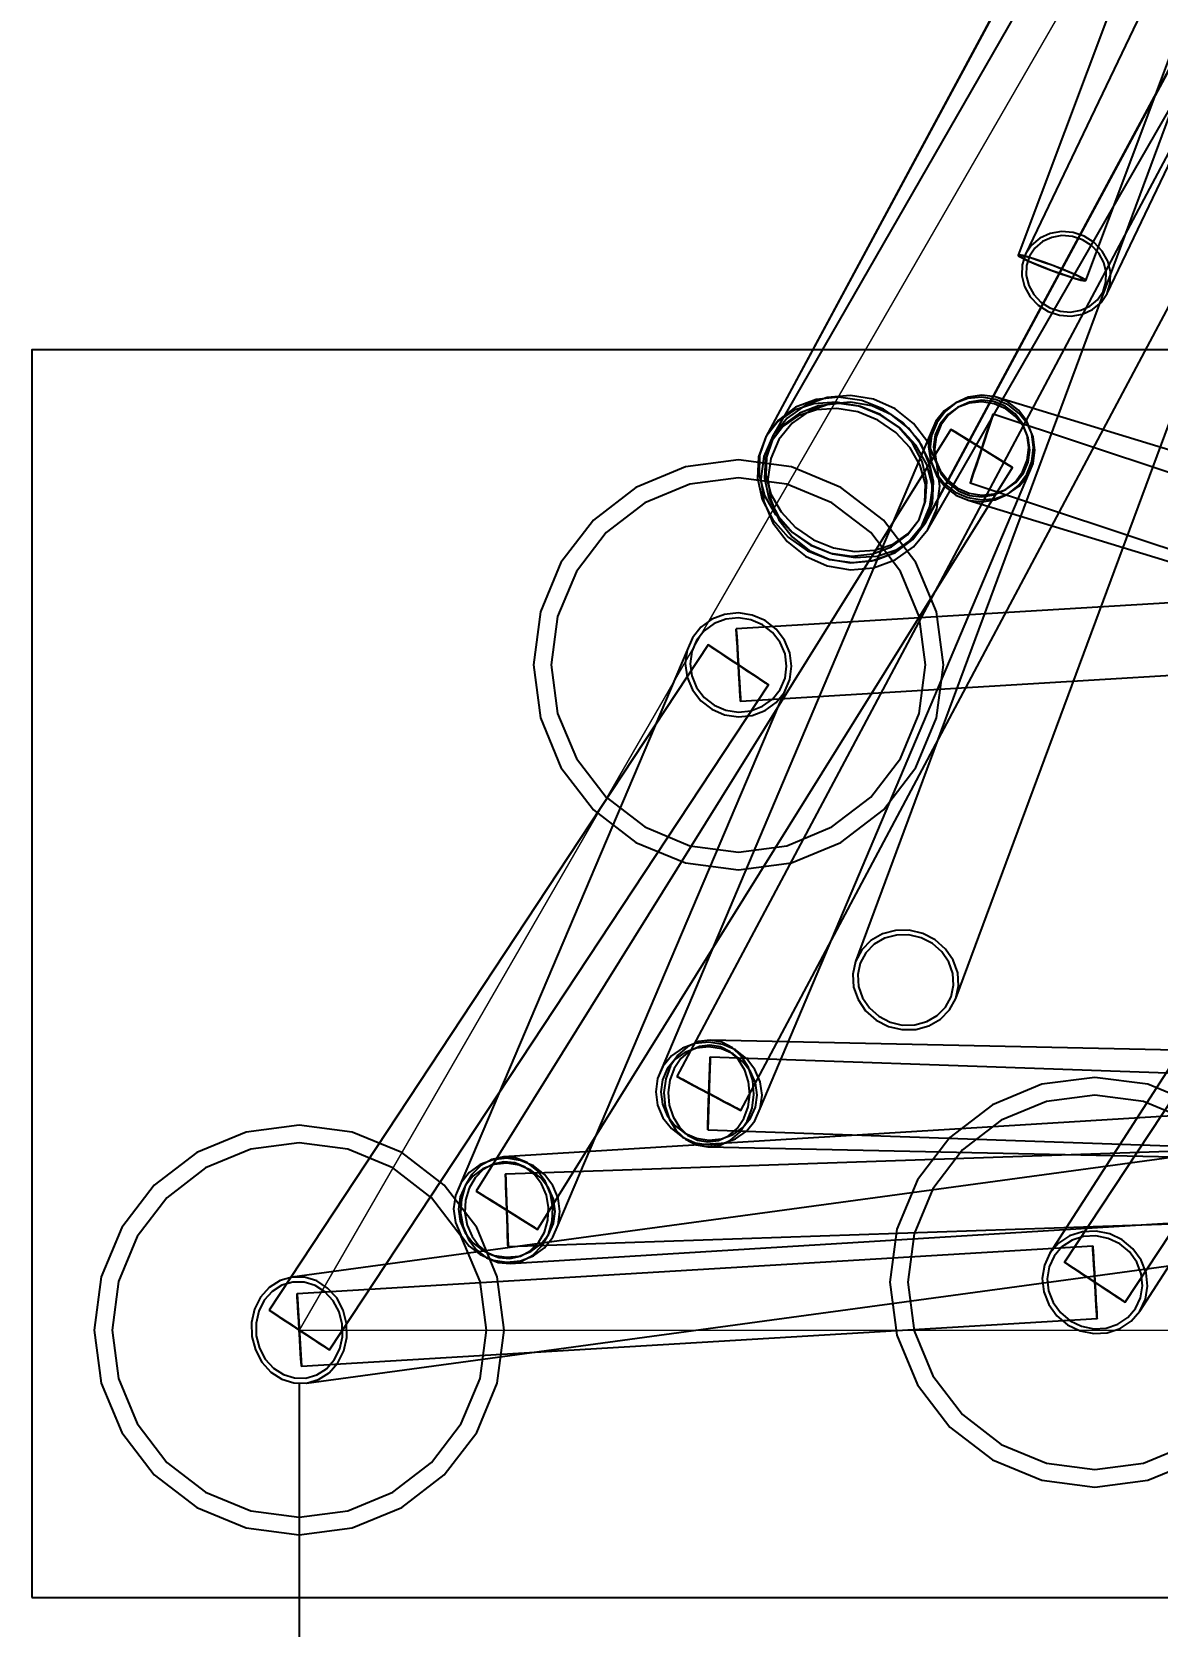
# Model space of a CAD drawing. Header units: millimetres. Extents: x -52000 to 54854, y -52000 to 53750.
# Drawn here: x -35500 to -29187, y -21291 to -12346 of the extents above; entities that cross this region are included whole.
import ezdxf

# ---------------------------------------------------------------- set-up
doc = ezdxf.new("R2010")
doc.units = ezdxf.units.MM
for name, color, linetype, lineweight in [('D-BMK-AXIS', 7, 'Continuous', 13), ('D-STR-BASE', 7, 'Continuous', 25), ('D-STR-DIM', 7, 'Continuous', 13), ('D-STR-STRC', 7, 'Continuous', 25)]:
    doc.layers.add(name, color=color, linetype=linetype, lineweight=lineweight)
doc.styles.add('OpenSansCondensed-Light', font='OpenSansCondensed-Light.ttf')
doc.styles.add('TOWER_UNICODE', font='Arial Unicode.ttf')
doc.dimstyles.new('EZDXF', dxfattribs={"dimtxt": 0.25, "dimasz": 0.175, "dimexe": 0.375, "dimexo": 0.125, "dimgap": 0.1, "dimtad": 1, "dimlfac": 100, "dimzin": 12, "dimdsep": 46, "dimtxsty": 'OpenSansCondensed-Light', "dimblk": 'ARCHTICK', "dimcen": 2.5, "dimazin": 3, "dimtfac": 0.5, "dimtmove": 2, "dimatfit": 3})

# ---------------------------------------------------------------- blocks, each defined once
blk = doc.blocks.new('_ARCHTICK')
at = {"color": 0, "linetype": 'BYBLOCK', "const_width": 0.15}
blk.add_lwpolyline([(-0.5, -0.5), (0.5, 0.5)], dxfattribs=at)

msp = doc.modelspace()

# ---------------------------------------------------------------- linework, layer by layer
at = {"layer": 'D-BMK-AXIS'}
msp.add_lwpolyline([(0, 39259.8), (-34000, -19629.9), (34000, -19629.9)], close=True, dxfattribs=at)
at = {"layer": 'D-STR-BASE'}
msp.add_lwpolyline([(-35500, -21129.9), (-25571.8, -21129.9), (-25571.8, -14129.9), (-35500, -14129.9)], close=True, dxfattribs=at)
at = {"layer": 'D-STR-STRC'}
for points in [[(-27406.2, -7233.4), (-31381.7, -14618.9), (-31417.2, -14721.3), (-31419.8, -14833.2), (-31389.3, -14946.9), (-31327.8, -15054.6), (-31239.5, -15149), (-31130.4, -15223.8), (-31007.9, -15273.7), (-30880.4, -15295.4), (-30756.7, -15287.4), (-30645, -15250.2), (-30553, -15186.5), (-30487.1, -15100.5), (-26511.6, -7715)], [(-27636.2, -8814.3), (-29925.8, -13593.8), (-29944.2, -13652.2), (-29945.7, -13714.1), (-29930.2, -13775.3), (-29898.9, -13831.6), (-29853.7, -13879.1), (-29797.9, -13914.7), (-29735.2, -13935.9), (-29669.8, -13941.3), (-29606.3, -13930.5), (-29548.9, -13904.2), (-29501.6, -13864.2), (-29467.6, -13813.3), (-27178, -9033.8)], [(-28503.4, -9263.2), (-31382.4, -14618.9), (-31422.4, -14729.9), (-31429.2, -14849.8), (-31402.4, -14970.3), (-31343.7, -15083.3), (-31257.1, -15181), (-31148.5, -15256.8), (-31025.5, -15305.5), (-30896.2, -15323.8), (-30769.6, -15310.5), (-30654.2, -15266.4), (-30558, -15194.6), (-30487.5, -15099.9), (-27608.5, -9744.2)], [(-29446.9, -11312.6), (-31342.5, -14611.7), (-31392.7, -14727.5), (-31409.8, -14853.4), (-31392.7, -14980.7), (-31342.5, -15100.7), (-31262.8, -15205.4), (-31158.8, -15287.5), (-31037.7, -15341.4), (-30907.8, -15363.5), (-30777.9, -15352.3), (-30656.8, -15308.6), (-30552.9, -15235.2), (-30473.1, -15137.3), (-28577.4, -11838.1)], [(-29319.1, -11874), (-29967.3, -13598.2), (-29962.2, -13604.1), (-29944.4, -13614.4), (-29915.2, -13628.6), (-29876.6, -13645.5), (-29831.2, -13664.1), (-29782.2, -13683), (-29732.8, -13701.1), (-29686.4, -13717), (-29646.2, -13729.7), (-29614.9, -13738.3), (-29594.7, -13742.2), (-29586.9, -13741.2), (-28938.7, -12017)], [(-29116.6, -12811.1), (-30878.8, -17561.2), (-30894.3, -17632.2), (-30889.5, -17705.5), (-30864.8, -17776.1), (-30822, -17839.1), (-30763.8, -17890.3), (-30694.3, -17926.2), (-30618.2, -17944.3), (-30540.7, -17943.4), (-30467.1, -17923.6), (-30402.3, -17886.2), (-30350.9, -17833.8), (-30316.3, -17769.9), (-28554, -13019.8)], [(-26996.4, -15339.6), (-30095.5, -14393.2), (-30170.8, -14384.4), (-30246.2, -14396), (-30316.4, -14427.2), (-30376.8, -14475.8), (-30423, -14538.6), (-30452.1, -14611.3), (-30462.1, -14688.9), (-30452.1, -14766.2), (-30423, -14837.8), (-30376.8, -14898.9), (-30316.4, -14945.3), (-30246.2, -14973.9), (-27147.2, -15920.3)], [(-27415.2, -15520), (-29788, -19199.4), (-29819.1, -19266.5), (-29831, -19340.1), (-29822.7, -19415.2), (-29794.9, -19486.7), (-29749.4, -19549.7), (-29689.4, -19599.9), (-29618.9, -19633.9), (-29542.7, -19649.3), (-29466.1, -19645.2), (-29394.3, -19621.7), (-29332.1, -19580.6), (-29283.8, -19524.6), (-26910.9, -15845.2)], [(-23676.1, -18175), (-31694.9, -18002.9), (-31760.5, -18011.7), (-31822, -18040.3), (-31875.3, -18086.9), (-31916.8, -18148.1), (-31943.6, -18219.9), (-31953.8, -18297.4), (-31946.9, -18375.2), (-31923.2, -18448.1), (-31884.4, -18511.1), (-31833.2, -18559.8), (-31772.9, -18591.1), (-31707.8, -18602.7), (-23689, -18774.8)], [(-25621.1, -18214.9), (-32853.9, -18658.2), (-32920.3, -18672.5), (-32980.9, -18706.2), (-33031.7, -18757.1), (-33069, -18821.6), (-33090.5, -18895.4), (-33094.6, -18973.5), (-33081, -19050.4), (-33050.7, -19121.1), (-33005.7, -19180.6), (-32949.2, -19224.9), (-32884.8, -19250.9), (-32817.2, -19257), (-25584.4, -18813.8)], [(-27842.1, -18489.7), (-34040.4, -19332.6), (-34107.9, -19352.1), (-34167.9, -19390.5), (-34216.6, -19445.3), (-34250.4, -19512.6), (-34267.2, -19587.9), (-34265.8, -19666.1), (-34246.3, -19741.8), (-34210, -19809.9), (-34159.4, -19865.7), (-34097.9, -19905.4), (-34029.8, -19926.4), (-33959.6, -19927.2), (-27761.3, -19084.2)]]:
    msp.add_lwpolyline(points, dxfattribs=at)
for points in [[(-31880.8, -18207.4), (-31522, -18398.2), (-28655.9, -13010.9), (-29014.7, -12820)], [(-29467.6, -13813.3), (-29449.3, -13754.9), (-29447.8, -13693), (-29463.2, -13631.8), (-29494.6, -13575.5), (-29539.7, -13528), (-29595.6, -13492.4), (-29658.3, -13471.2), (-29723.6, -13465.8), (-29787.2, -13476.6), (-29844.5, -13502.9), (-29891.8, -13542.9), (-29925.8, -13593.8), (-29944.2, -13652.2), (-29945.7, -13714.1), (-29930.2, -13775.3), (-29898.9, -13831.6), (-29853.7, -13879.1), (-29797.9, -13914.7), (-29735.2, -13935.9), (-29669.8, -13941.3), (-29606.3, -13930.5), (-29548.9, -13904.2), (-29501.6, -13864.2)], [(-29490.2, -13802.5), (-29473.6, -13749.8), (-29472.3, -13694), (-29486.2, -13638.9), (-29514.5, -13588.1), (-29555.2, -13545.3), (-29605.5, -13513.2), (-29662.1, -13494), (-29721, -13489.2), (-29778.3, -13499), (-29830, -13522.7), (-29872.6, -13558.7), (-29903.2, -13604.6), (-29919.8, -13657.3), (-29921.2, -13713.1), (-29907.3, -13768.2), (-29879, -13819), (-29838.3, -13861.9), (-29787.9, -13893.9), (-29731.4, -13913.1), (-29672.4, -13917.9), (-29615.2, -13908.1), (-29563.5, -13884.4), (-29520.8, -13848.4)], [(-29586.9, -13741.2), (-29592.1, -13735.3), (-29609.9, -13725), (-29639.1, -13710.8), (-29677.7, -13693.9), (-29723.1, -13675.3), (-29772.1, -13656.3), (-29821.5, -13638.3), (-29867.9, -13622.4), (-29908.1, -13609.7), (-29939.4, -13601.1), (-29959.6, -13597.2), (-29967.3, -13598.2), (-29962.2, -13604.1), (-29944.4, -13614.4), (-29915.2, -13628.6), (-29876.6, -13645.5), (-29831.2, -13664.1), (-29782.2, -13683), (-29732.8, -13701.1), (-29686.4, -13717), (-29646.2, -13729.7), (-29614.9, -13738.3), (-29594.7, -13742.2)], [(-29601.9, -13735.6), (-29606.7, -13730.1), (-29623.1, -13720.6), (-29650, -13707.6), (-29685.5, -13692), (-29727.3, -13674.9), (-29772.5, -13657.4), (-29818, -13640.8), (-29860.8, -13626.1), (-29897.8, -13614.4), (-29926.6, -13606.5), (-29945.2, -13602.9), (-29952.4, -13603.8), (-29947.6, -13609.2), (-29931.2, -13618.8), (-29904.3, -13631.8), (-29868.8, -13647.4), (-29827, -13664.5), (-29781.8, -13682), (-29736.3, -13698.6), (-29693.5, -13713.3), (-29656.5, -13725), (-29627.7, -13732.9), (-29609.1, -13736.5)], [(-31999.3, -18293.1), (-31989.2, -18368), (-31959.4, -18438.4), (-31912.1, -18499.7), (-31850.4, -18547.5), (-31778.5, -18578.6), (-31701.4, -18591), (-31624.3, -18583.7), (-31552.4, -18557.2), (-31490.7, -18513.5), (-31443.4, -18455.3), (-31413.6, -18386.8), (-29883, -14767.5), (-29872.9, -14693.3), (-29883, -14618.3), (-29912.8, -14547.9), (-29960.2, -14486.6), (-30021.9, -14438.8), (-30093.7, -14407.7), (-30170.8, -14395.3), (-30247.9, -14402.6), (-30319.8, -14429.1), (-30381.5, -14472.9), (-30428.9, -14531), (-30458.6, -14599.5), (-31989.2, -18218.8)], [(-30487.5, -15099.9), (-30447.4, -14988.9), (-30440.6, -14869), (-30467.5, -14748.5), (-30526.2, -14635.5), (-30612.8, -14537.8), (-30721.3, -14462), (-30844.4, -14413.3), (-30973.7, -14395), (-31100.3, -14408.3), (-31215.6, -14452.4), (-31311.8, -14524.2), (-31382.4, -14618.9), (-31422.4, -14729.9), (-31429.2, -14849.8), (-31402.4, -14970.3), (-31343.7, -15083.3), (-31257.1, -15181), (-31148.5, -15256.8), (-31025.5, -15305.5), (-30896.2, -15323.8), (-30769.6, -15310.5), (-30654.2, -15266.4), (-30558, -15194.6)], [(-30907.8, -14385.4), (-31037.7, -14396.6), (-31158.8, -14440.4), (-31262.8, -14513.7), (-31342.5, -14611.7), (-31392.7, -14727.5), (-31409.8, -14853.4), (-31392.7, -14980.7), (-31342.5, -15100.7), (-31262.8, -15205.4), (-31158.8, -15287.5), (-31037.7, -15341.4), (-30907.8, -15363.5), (-30777.9, -15352.3), (-30656.8, -15308.6), (-30552.9, -15235.2), (-30473.1, -15137.3), (-30422.9, -15021.4), (-30405.8, -14895.5), (-30422.9, -14768.2), (-30473.1, -14648.2), (-30552.9, -14543.5), (-30656.8, -14461.4), (-30777.9, -14407.5)], [(-30170.8, -14395.3), (-30247.9, -14402.6), (-30319.8, -14429.1), (-30381.5, -14472.9), (-30428.9, -14531), (-30458.6, -14599.5), (-30468.8, -14673.8), (-30458.6, -14748.7), (-30428.9, -14819.2), (-30381.5, -14880.4), (-30319.8, -14928.2), (-30247.9, -14959.3), (-30170.8, -14971.7), (-30093.7, -14964.4), (-30021.9, -14937.9), (-29960.2, -14894.2), (-29912.8, -14836), (-29883, -14767.5), (-29872.9, -14693.3), (-29883, -14618.3), (-29912.8, -14547.9), (-29960.2, -14486.6), (-30021.9, -14438.8), (-30093.7, -14407.7)], [(-30170.8, -14384.4), (-30246.2, -14396), (-30316.4, -14427.2), (-30376.8, -14475.8), (-30423, -14538.6), (-30452.1, -14611.3), (-30462.1, -14688.9), (-30452.1, -14766.2), (-30423, -14837.8), (-30376.8, -14898.9), (-30316.4, -14945.3), (-30246.2, -14973.9), (-30170.8, -14982.7), (-30095.5, -14971.1), (-30025.2, -14939.9), (-29964.9, -14891.2), (-29918.6, -14828.4), (-29889.5, -14755.7), (-29879.6, -14678.1), (-29889.5, -14600.8), (-29918.6, -14529.2), (-29964.9, -14468.1), (-30025.2, -14421.7), (-30095.5, -14393.2)], [(-30487.1, -15100.5), (-30451.6, -14998), (-30449, -14886.2), (-30479.5, -14772.5), (-30541, -14664.8), (-30629.3, -14570.3), (-30738.4, -14495.6), (-30860.9, -14445.7), (-30988.3, -14424), (-31112.1, -14432), (-31223.8, -14469.1), (-31315.7, -14532.9), (-31381.7, -14618.9), (-31417.2, -14721.3), (-31419.8, -14833.2), (-31389.3, -14946.9), (-31327.8, -15054.6), (-31239.5, -15149), (-31130.4, -15223.8), (-31007.9, -15273.7), (-30880.4, -15295.4), (-30756.7, -15287.4), (-30645, -15250.2), (-30553, -15186.5)], [(-30522.7, -15081), (-30485.8, -14978.7), (-30479.5, -14868.2), (-30504.3, -14757.2), (-30558.4, -14653.1), (-30638.1, -14563.1), (-30738.1, -14493.3), (-30851.5, -14448.4), (-30970.6, -14431.5), (-31087.3, -14443.8), (-31193.5, -14484.4), (-31282.2, -14550.6), (-31347.1, -14637.8), (-31384, -14740.1), (-31390.3, -14850.5), (-31365.6, -14961.6), (-31311.5, -15065.6), (-31231.7, -15155.7), (-31131.7, -15225.5), (-31018.3, -15270.4), (-30899.3, -15287.2), (-30782.6, -15274.9), (-30676.3, -15234.3), (-30587.7, -15168.2)], [(-30522.3, -15081.5), (-30489.6, -14987.1), (-30487.2, -14884.1), (-30515.3, -14779.4), (-30572, -14680.1), (-30653.3, -14593.1), (-30753.8, -14524.3), (-30866.6, -14478.3), (-30984.1, -14458.3), (-31098.1, -14465.7), (-31201, -14499.9), (-31285.7, -14558.6), (-31346.5, -14637.9), (-31379.2, -14732.2), (-31381.5, -14835.3), (-31353.4, -14940), (-31296.8, -15039.2), (-31215.4, -15126.2), (-31114.9, -15195.1), (-31002.1, -15241.1), (-30884.7, -15261.1), (-30770.7, -15253.7), (-30667.8, -15219.5), (-30583.1, -15160.8)], [(-30907.8, -14423.9), (-31027.5, -14434.2), (-31139, -14474.5), (-31234.8, -14542.1), (-31308.3, -14632.4), (-31354.5, -14739.1), (-31370.3, -14855), (-31354.5, -14972.3), (-31308.3, -15082.9), (-31234.8, -15179.3), (-31139, -15255), (-31027.5, -15304.7), (-30907.8, -15325), (-30788.1, -15314.7), (-30676.6, -15274.4), (-30580.8, -15206.8), (-30507.3, -15116.6), (-30461.1, -15009.8), (-30445.4, -14893.9), (-30461.1, -14776.6), (-30507.3, -14666), (-30580.8, -14569.6), (-30676.6, -14494), (-30788.1, -14444.3)], [(-30170.8, -14422.2), (-30240.7, -14428.9), (-30305.9, -14452.8), (-30361.8, -14492.5), (-30404.8, -14545.2), (-30431.8, -14607.4), (-30441, -14674.7), (-30431.8, -14742.6), (-30404.8, -14806.5), (-30361.8, -14862), (-30305.9, -14905.4), (-30240.7, -14933.6), (-30170.8, -14944.8), (-30100.9, -14938.2), (-30035.8, -14914.2), (-29979.8, -14874.5), (-29936.9, -14821.8), (-29909.9, -14759.7), (-29900.7, -14692.3), (-29909.9, -14624.4), (-29936.9, -14560.5), (-29979.8, -14505), (-30035.8, -14461.7), (-30100.9, -14433.4)], [(-30170.8, -14412.3), (-30239.2, -14422.8), (-30302.9, -14451.1), (-30357.5, -14495.2), (-30399.5, -14552.2), (-30425.9, -14618.1), (-30434.9, -14688.4), (-30425.9, -14758.5), (-30399.5, -14823.4), (-30357.5, -14878.8), (-30302.9, -14920.9), (-30239.2, -14946.8), (-30170.8, -14954.7), (-30102.5, -14944.2), (-30038.8, -14915.9), (-29984.1, -14871.8), (-29942.2, -14814.9), (-29915.8, -14748.9), (-29906.8, -14678.6), (-29915.8, -14608.6), (-29942.2, -14543.6), (-29984.1, -14488.2), (-30038.8, -14446.2), (-30102.5, -14420.3)], [(-30234.9, -14876.4), (-27227.1, -15875.4), (-27099, -15489.8), (-30106.8, -14490.7)], [(-30106.8, -14490.7), (-30109, -14497.2), (-30115.4, -14516.5), (-30125.5, -14547.2), (-30138.8, -14587.1), (-30154.3, -14633.6), (-30170.8, -14683.5), (-30187.4, -14733.4), (-30202.9, -14779.9), (-30216.1, -14819.9), (-30226.3, -14850.5), (-30232.7, -14869.8), (-30234.9, -14876.4), (-30232.7, -14869.8), (-30226.3, -14850.5), (-30216.1, -14819.9), (-30202.9, -14779.9), (-30187.4, -14733.4), (-30170.8, -14683.5), (-30154.3, -14633.6), (-30138.8, -14587.1), (-30125.5, -14547.2), (-30115.4, -14516.5), (-30109, -14497.2)], [(-33008, -18850.1), (-32663.1, -19065.1), (-29998.4, -14791), (-30343.3, -14576)], [(-30343.3, -14576), (-30337.4, -14579.7), (-30320.2, -14590.4), (-30292.8, -14607.5), (-30257, -14629.8), (-30215.5, -14655.7), (-30170.8, -14683.5), (-30126.2, -14711.3), (-30084.6, -14737.3), (-30048.9, -14759.5), (-30021.5, -14776.6), (-30004.3, -14787.4), (-29998.4, -14791), (-30004.3, -14787.4), (-30021.5, -14776.6), (-30048.9, -14759.5), (-30084.6, -14737.3), (-30126.2, -14711.3), (-30170.8, -14683.5), (-30215.5, -14655.7), (-30257, -14629.8), (-30292.8, -14607.5), (-30320.2, -14590.4), (-30337.4, -14579.7)], [(-30111.8, -14505.9), (-30113.8, -14511.9), (-30119.7, -14529.7), (-30129.1, -14557.9), (-30141.3, -14594.7), (-30155.6, -14637.5), (-30170.8, -14683.5), (-30186.1, -14729.5), (-30200.3, -14772.3), (-30212.6, -14809.1), (-30221.9, -14837.4), (-30227.8, -14855.1), (-30229.8, -14861.2), (-30227.8, -14855.1), (-30221.9, -14837.4), (-30212.6, -14809.1), (-30200.3, -14772.3), (-30186.1, -14729.5), (-30170.8, -14683.5), (-30155.6, -14637.5), (-30141.3, -14594.7), (-30129.1, -14557.9), (-30119.7, -14529.7), (-30113.8, -14511.9)], [(-30329.7, -14584.5), (-30324.3, -14587.8), (-30308.4, -14597.7), (-30283.2, -14613.5), (-30250.3, -14634), (-30211.9, -14657.9), (-30170.8, -14683.5), (-30129.7, -14709.1), (-30091.4, -14733), (-30058.5, -14753.5), (-30033.3, -14769.3), (-30017.4, -14779.2), (-30012, -14782.6), (-30017.4, -14779.2), (-30033.3, -14769.3), (-30058.5, -14753.5), (-30091.4, -14733), (-30129.7, -14709.1), (-30170.8, -14683.5), (-30211.9, -14657.9), (-30250.3, -14634), (-30283.2, -14613.5), (-30308.4, -14597.7), (-30324.3, -14587.8)], [(-30385.9, -15897.9), (-30425.1, -15600.2), (-30540, -15322.9), (-30722.7, -15084.7), (-30960.9, -14901.9), (-31238.3, -14787), (-31535.9, -14747.9), (-31833.5, -14787), (-32110.9, -14901.9), (-32349.1, -15084.7), (-32531.8, -15322.9), (-32646.7, -15600.2), (-32685.9, -15897.9), (-32646.7, -16195.5), (-32531.8, -16472.9), (-32349.1, -16711), (-32110.9, -16893.8), (-31833.5, -17008.7), (-31535.9, -17047.9), (-31238.3, -17008.7), (-30960.9, -16893.8), (-30722.7, -16711), (-30540, -16472.9), (-30425.1, -16195.5)], [(-30485.9, -15897.9), (-30521.7, -15626.1), (-30626.6, -15372.9), (-30793.4, -15155.4), (-31010.9, -14988.5), (-31264.1, -14883.6), (-31535.9, -14847.9), (-31807.7, -14883.6), (-32060.9, -14988.5), (-32278.4, -15155.4), (-32445.2, -15372.9), (-32550.1, -15626.1), (-32585.9, -15897.9), (-32550.1, -16169.6), (-32445.2, -16422.9), (-32278.4, -16640.3), (-32060.9, -16807.2), (-31807.7, -16912.1), (-31535.9, -16947.9), (-31264.1, -16912.1), (-31010.9, -16807.2), (-30793.4, -16640.3), (-30626.6, -16422.9), (-30521.7, -16169.6)], [(-31548.1, -15695), (-31523.7, -16100.7), (-27059.6, -15832.7), (-27084, -15427.1)], [(-29705.5, -19250), (-29366.3, -19473.9), (-26902.2, -15741.9), (-27241.4, -15517.9)], [(-33134, -18950.4), (-33123.8, -19026.1), (-33094, -19097.1), (-33046.6, -19158.6), (-32984.8, -19206.4), (-32912.8, -19237.2), (-32835.5, -19249), (-32758.3, -19240.9), (-32686.3, -19213.5), (-32624.5, -19168.7), (-32577, -19109.5), (-32547.2, -19039.9), (-31247.6, -15980.2), (-31237.4, -15905), (-31247.6, -15829.4), (-31277.4, -15758.4), (-31324.8, -15696.9), (-31386.7, -15649.1), (-31458.6, -15618.2), (-31535.9, -15606.5), (-31613.2, -15614.5), (-31685.1, -15641.9), (-31747, -15686.7), (-31794.4, -15746), (-31824.2, -15815.5), (-33123.8, -18875.3)], [(-31535.9, -15606.5), (-31613.2, -15614.5), (-31685.1, -15641.9), (-31747, -15686.7), (-31794.4, -15746), (-31824.2, -15815.5), (-31834.4, -15890.7), (-31824.2, -15966.4), (-31794.4, -16037.4), (-31747, -16098.8), (-31685.1, -16146.6), (-31613.2, -16177.5), (-31535.9, -16189.3), (-31458.6, -16181.2), (-31386.7, -16153.8), (-31324.8, -16109), (-31277.4, -16049.8), (-31247.6, -15980.2), (-31237.4, -15905), (-31247.6, -15829.4), (-31277.4, -15758.4), (-31324.8, -15696.9), (-31386.7, -15649.1), (-31458.6, -15618.2)], [(-31535.9, -15633.7), (-31605.9, -15641), (-31671.2, -15665.8), (-31727.3, -15706.4), (-31770.3, -15760.1), (-31797.3, -15823.2), (-31806.5, -15891.4), (-31797.3, -15960), (-31770.3, -16024.3), (-31727.3, -16080.1), (-31671.2, -16123.4), (-31605.9, -16151.4), (-31535.9, -16162.1), (-31465.9, -16154.7), (-31400.6, -16129.9), (-31344.5, -16089.3), (-31301.5, -16035.6), (-31274.5, -15972.5), (-31265.3, -15904.4), (-31274.5, -15835.8), (-31301.5, -15771.4), (-31344.5, -15715.6), (-31400.6, -15672.3), (-31465.9, -15644.3)], [(-31548.1, -15695), (-31547.7, -15701.9), (-31546.4, -15722.2), (-31544.5, -15754.4), (-31542, -15796.4), (-31539, -15845.4), (-31535.9, -15897.9), (-31532.7, -15950.4), (-31529.8, -15999.3), (-31527.3, -16041.3), (-31525.4, -16073.5), (-31524.1, -16093.8), (-31523.7, -16100.7), (-31524.1, -16093.8), (-31525.4, -16073.5), (-31527.3, -16041.3), (-31529.8, -15999.3), (-31532.7, -15950.4), (-31535.9, -15897.9), (-31539, -15845.4), (-31542, -15796.4), (-31544.5, -15754.4), (-31546.4, -15722.2), (-31547.7, -15701.9)], [(-31547.1, -15711), (-31546.7, -15717.4), (-31545.6, -15736), (-31543.8, -15765.7), (-31541.5, -15804.4), (-31538.8, -15849.5), (-31535.9, -15897.9), (-31533, -15946.2), (-31530.3, -15991.3), (-31528, -16030), (-31526.2, -16059.7), (-31525.1, -16078.4), (-31524.7, -16084.7), (-31525.1, -16078.4), (-31526.2, -16059.7), (-31528, -16030), (-31530.3, -15991.3), (-31533, -15946.2), (-31535.9, -15897.9), (-31538.8, -15849.5), (-31541.5, -15804.4), (-31543.8, -15765.7), (-31545.6, -15736), (-31546.7, -15717.4)], [(-34169.6, -19517.9), (-33830.4, -19741.9), (-31366.3, -16009.8), (-31705.5, -15785.9)], [(-31705.5, -15785.9), (-31699.7, -15789.7), (-31682.8, -15800.9), (-31655.8, -15818.7), (-31620.7, -15841.9), (-31579.8, -15868.9), (-31535.9, -15897.9), (-31492, -15926.8), (-31451.1, -15953.8), (-31416, -15977), (-31389, -15994.8), (-31372.1, -16006), (-31366.3, -16009.8), (-31372.1, -16006), (-31389, -15994.8), (-31416, -15977), (-31451.1, -15953.8), (-31492, -15926.8), (-31535.9, -15897.9), (-31579.8, -15868.9), (-31620.7, -15841.9), (-31655.8, -15818.7), (-31682.8, -15800.9), (-31699.7, -15789.7)], [(-31692.1, -15794.7), (-31686.8, -15798.2), (-31671.2, -15808.5), (-31646.4, -15824.9), (-31614, -15846.3), (-31576.3, -15871.2), (-31535.9, -15897.9), (-31495.5, -15924.6), (-31457.8, -15949.4), (-31425.4, -15970.8), (-31400.6, -15987.2), (-31385, -15997.5), (-31379.7, -16001), (-31385, -15997.5), (-31400.6, -15987.2), (-31425.4, -15970.8), (-31457.8, -15949.4), (-31495.5, -15924.6), (-31535.9, -15897.9), (-31576.3, -15871.2), (-31614, -15846.3), (-31646.4, -15824.9), (-31671.2, -15808.5), (-31686.8, -15798.2)], [(-30878.8, -17561.2), (-30894.3, -17632.2), (-30889.5, -17705.5), (-30864.8, -17776.1), (-30822, -17839.1), (-30763.8, -17890.3), (-30694.3, -17926.2), (-30618.2, -17944.3), (-30540.7, -17943.4), (-30467.1, -17923.6), (-30402.3, -17886.2), (-30350.9, -17833.8), (-30316.3, -17769.9), (-30300.9, -17698.8), (-30305.6, -17625.6), (-30330.3, -17555), (-30373.2, -17491.9), (-30431.4, -17440.7), (-30500.9, -17404.8), (-30577, -17386.7), (-30654.5, -17387.6), (-30728.1, -17407.4), (-30792.8, -17444.8), (-30844.2, -17497.3)], [(-30852.6, -17570.9), (-30866.6, -17635.3), (-30862.3, -17701.8), (-30839.9, -17765.7), (-30801, -17822.9), (-30748.3, -17869.3), (-30685.3, -17901.9), (-30616.3, -17918.3), (-30546, -17917.5), (-30479.3, -17899.5), (-30420.6, -17865.6), (-30373.9, -17818.1), (-30342.6, -17760.1), (-30328.6, -17695.7), (-30332.9, -17629.3), (-30355.3, -17565.3), (-30394.1, -17508.1), (-30446.9, -17461.7), (-30509.9, -17429.2), (-30578.9, -17412.7), (-30649.1, -17413.5), (-30715.9, -17431.5), (-30774.6, -17465.4), (-30821.2, -17513)], [(-31701.4, -18014.6), (-31778.5, -18021.9), (-31850.4, -18048.4), (-31912.1, -18092.1), (-31959.4, -18150.3), (-31989.2, -18218.8), (-31999.3, -18293.1), (-31989.2, -18368), (-31959.4, -18438.4), (-31912.1, -18499.7), (-31850.4, -18547.5), (-31778.5, -18578.6), (-31701.4, -18591), (-31624.3, -18583.7), (-31552.4, -18557.2), (-31490.7, -18513.5), (-31443.4, -18455.3), (-31413.6, -18386.8), (-31403.4, -18312.5), (-31413.6, -18237.6), (-31443.4, -18167.2), (-31490.7, -18105.9), (-31552.4, -18058.1), (-31624.3, -18027)], [(-31701.4, -18041.5), (-31771.3, -18048.2), (-31836.5, -18072.1), (-31892.4, -18111.8), (-31935.3, -18164.5), (-31962.3, -18226.6), (-31971.5, -18294), (-31962.3, -18361.9), (-31935.3, -18425.8), (-31892.4, -18481.3), (-31836.5, -18524.7), (-31771.3, -18552.9), (-31701.4, -18564.1), (-31631.5, -18557.5), (-31566.3, -18533.5), (-31510.4, -18493.8), (-31467.4, -18441.1), (-31440.5, -18379), (-31431.2, -18311.6), (-31440.5, -18243.7), (-31467.4, -18179.8), (-31510.4, -18124.3), (-31566.3, -18081), (-31631.5, -18052.7)], [(-31707.8, -18602.7), (-31642.3, -18593.9), (-31580.7, -18565.3), (-31527.4, -18518.7), (-31486, -18457.5), (-31459.2, -18385.7), (-31449, -18308.2), (-31455.9, -18230.4), (-31479.6, -18157.5), (-31518.3, -18094.6), (-31569.6, -18045.8), (-31629.8, -18014.5), (-31694.9, -18002.9), (-31760.5, -18011.7), (-31822, -18040.3), (-31875.3, -18086.9), (-31916.8, -18148.1), (-31943.6, -18219.9), (-31953.8, -18297.4), (-31946.9, -18375.2), (-31923.2, -18448.1), (-31884.4, -18511.1), (-31833.2, -18559.8), (-31772.9, -18591.1)], [(-31707.2, -18574.7), (-31647.8, -18566.7), (-31592, -18540.8), (-31543.7, -18498.6), (-31506.1, -18443), (-31481.8, -18377.9), (-31472.5, -18307.7), (-31478.8, -18237.2), (-31500.3, -18171.1), (-31535.4, -18114), (-31581.9, -18069.8), (-31636.5, -18041.4), (-31695.5, -18030.9), (-31755, -18038.9), (-31810.8, -18064.8), (-31859.1, -18107), (-31896.7, -18162.6), (-31920.9, -18227.7), (-31930.3, -18297.9), (-31924, -18368.4), (-31902.5, -18434.5), (-31867.4, -18491.6), (-31820.9, -18535.9), (-31766.3, -18564.2)], [(-31708.4, -18505.9), (-25609.8, -18717.5), (-25595.7, -18311.3), (-31694.3, -18099.7)], [(-31708.4, -18505.9), (-31708.2, -18499), (-31707.5, -18478.7), (-31706.4, -18446.4), (-31704.9, -18404.3), (-31703.2, -18355.4), (-31701.4, -18302.8), (-31699.6, -18250.2), (-31697.9, -18201.3), (-31696.4, -18159.2), (-31695.3, -18126.9), (-31694.6, -18106.6), (-31694.3, -18099.7), (-31694.6, -18106.6), (-31695.3, -18126.9), (-31696.4, -18159.2), (-31697.9, -18201.3), (-31699.6, -18250.2), (-31701.4, -18302.8), (-31703.2, -18355.4), (-31704.9, -18404.3), (-31706.4, -18446.4), (-31707.5, -18478.7), (-31708.2, -18499)], [(-31707.9, -18489.9), (-31707.7, -18483.5), (-31707, -18464.8), (-31706, -18435.1), (-31704.6, -18396.3), (-31703.1, -18351.2), (-31701.4, -18302.8), (-31699.7, -18254.4), (-31698.1, -18209.3), (-31696.8, -18170.5), (-31695.8, -18140.8), (-31695.1, -18122.1), (-31694.9, -18115.7), (-31695.1, -18122.1), (-31695.8, -18140.8), (-31696.8, -18170.5), (-31698.1, -18209.3), (-31699.7, -18254.4), (-31701.4, -18302.8), (-31703.1, -18351.2), (-31704.6, -18396.3), (-31706, -18435.1), (-31707, -18464.8), (-31707.7, -18483.5)], [(-31880.8, -18207.4), (-31874.7, -18210.6), (-31856.7, -18220.2), (-31828.2, -18235.3), (-31791.1, -18255.1), (-31747.8, -18278.1), (-31701.4, -18302.8), (-31655, -18327.5), (-31611.7, -18350.5), (-31574.5, -18370.3), (-31546, -18385.5), (-31528.1, -18395), (-31522, -18398.2), (-31528.1, -18395), (-31546, -18385.5), (-31574.5, -18370.3), (-31611.7, -18350.5), (-31655, -18327.5), (-31701.4, -18302.8), (-31747.8, -18278.1), (-31791.1, -18255.1), (-31828.2, -18235.3), (-31856.7, -18220.2), (-31874.7, -18210.6)], [(-31866.7, -18214.9), (-31861, -18217.9), (-31844.5, -18226.7), (-31818.2, -18240.6), (-31784, -18258.8), (-31744.2, -18280), (-31701.4, -18302.8), (-31658.6, -18325.6), (-31618.8, -18346.8), (-31584.5, -18365), (-31558.3, -18378.9), (-31541.7, -18387.7), (-31536.1, -18390.7), (-31541.7, -18387.7), (-31558.3, -18378.9), (-31584.5, -18365), (-31618.8, -18346.8), (-31658.6, -18325.6), (-31701.4, -18302.8), (-31744.2, -18280), (-31784, -18258.8), (-31818.2, -18240.6), (-31844.5, -18226.7), (-31861, -18217.9)], [(-28385.9, -19362), (-28425.1, -19064.3), (-28540, -18787), (-28722.7, -18548.8), (-28960.9, -18366), (-29238.3, -18251.1), (-29535.9, -18212), (-29833.5, -18251.1), (-30110.9, -18366), (-30349.1, -18548.8), (-30531.8, -18787), (-30646.7, -19064.3), (-30685.9, -19362), (-30646.7, -19659.6), (-30531.8, -19937), (-30349.1, -20175.1), (-30110.9, -20357.9), (-29833.5, -20472.8), (-29535.9, -20512), (-29238.3, -20472.8), (-28960.9, -20357.9), (-28722.7, -20175.1), (-28540, -19937), (-28425.1, -19659.6)], [(-28485.9, -19362), (-28521.7, -19090.2), (-28626.6, -18837), (-28793.4, -18619.5), (-29010.9, -18452.6), (-29264.1, -18347.7), (-29535.9, -18312), (-29807.7, -18347.7), (-30060.9, -18452.6), (-30278.4, -18619.5), (-30445.2, -18837), (-30550.1, -19090.2), (-30585.9, -19362), (-30550.1, -19633.7), (-30445.2, -19887), (-30278.4, -20104.4), (-30060.9, -20271.3), (-29807.7, -20376.2), (-29535.9, -20412), (-29264.1, -20376.2), (-29010.9, -20271.3), (-28793.4, -20104.4), (-28626.6, -19887), (-28521.7, -19633.7)], [(-32850, -19629.9), (-32889.2, -19332.3), (-33004.1, -19054.9), (-33186.8, -18816.7), (-33425, -18634), (-33702.4, -18519.1), (-34000, -18479.9), (-34297.6, -18519.1), (-34575, -18634), (-34813.2, -18816.7), (-34995.9, -19054.9), (-35110.8, -19332.3), (-35150, -19629.9), (-35110.8, -19927.6), (-34995.9, -20204.9), (-34813.2, -20443.1), (-34575, -20625.8), (-34297.6, -20740.7), (-34000, -20779.9), (-33702.4, -20740.7), (-33425, -20625.8), (-33186.8, -20443.1), (-33004.1, -20204.9), (-32889.2, -19927.6)], [(-32950, -19629.9), (-32985.8, -19358.1), (-33090.7, -19104.9), (-33257.5, -18887.4), (-33475, -18720.6), (-33728.2, -18615.7), (-34000, -18579.9), (-34271.8, -18615.7), (-34525, -18720.6), (-34742.5, -18887.4), (-34909.3, -19104.9), (-35014.2, -19358.1), (-35050, -19629.9), (-35014.2, -19901.7), (-34909.3, -20154.9), (-34742.5, -20372.4), (-34525, -20539.2), (-34271.8, -20644.1), (-34000, -20679.9), (-33728.2, -20644.1), (-33475, -20539.2), (-33257.5, -20372.4), (-33090.7, -20154.9), (-32985.8, -19901.7)], [(-32842.4, -18754.5), (-32828.6, -19160.7), (-27794.8, -18990), (-27808.6, -18583.9)], [(-32835.5, -18666.2), (-32912.8, -18674.3), (-32984.8, -18701.7), (-33046.6, -18746.5), (-33094, -18805.7), (-33123.8, -18875.3), (-33134, -18950.4), (-33123.8, -19026.1), (-33094, -19097.1), (-33046.6, -19158.6), (-32984.8, -19206.4), (-32912.8, -19237.2), (-32835.5, -19249), (-32758.3, -19240.9), (-32686.3, -19213.5), (-32624.5, -19168.7), (-32577, -19109.5), (-32547.2, -19039.9), (-32537, -18964.8), (-32547.2, -18889.1), (-32577, -18818.1), (-32624.5, -18756.6), (-32686.3, -18708.8), (-32758.3, -18678)], [(-32835.5, -18693.4), (-32905.6, -18700.7), (-32970.8, -18725.5), (-33026.9, -18766.2), (-33069.9, -18819.9), (-33096.9, -18882.9), (-33106.1, -18951.1), (-33096.9, -19019.7), (-33069.9, -19084.1), (-33026.9, -19139.8), (-32970.8, -19183.2), (-32905.6, -19211.1), (-32835.5, -19221.8), (-32765.5, -19214.5), (-32700.2, -19189.6), (-32644.2, -19149), (-32601.2, -19095.3), (-32574.1, -19032.3), (-32564.9, -18964.1), (-32574.1, -18895.5), (-32601.2, -18831.1), (-32644.2, -18775.4), (-32700.2, -18732), (-32765.5, -18704.1)], [(-32817.2, -19257), (-32750.7, -19242.7), (-32690.1, -19209), (-32639.4, -19158.1), (-32602, -19093.6), (-32580.5, -19019.8), (-32576.5, -18941.7), (-32590, -18864.8), (-32620.3, -18794.1), (-32665.3, -18734.6), (-32721.9, -18690.3), (-32786.2, -18664.3), (-32853.9, -18658.2), (-32920.3, -18672.5), (-32980.9, -18706.2), (-33031.7, -18757.1), (-33069, -18821.6), (-33090.5, -18895.4), (-33094.6, -18973.5), (-33081, -19050.4), (-33050.7, -19121.1), (-33005.7, -19180.6), (-32949.2, -19224.9), (-32884.8, -19250.9)], [(-32818.9, -19229.1), (-32758.7, -19216.1), (-32703.7, -19185.5), (-32657.7, -19139.4), (-32623.8, -19080.9), (-32604.3, -19014), (-32600.6, -18943.2), (-32612.9, -18873.4), (-32640.4, -18809.4), (-32681.2, -18755.4), (-32732.5, -18715.3), (-32790.8, -18691.6), (-32852.2, -18686.1), (-32912.4, -18699.1), (-32967.4, -18729.7), (-33013.4, -18775.8), (-33047.2, -18834.3), (-33066.7, -18901.2), (-33070.4, -18972), (-33058.1, -19041.8), (-33030.6, -19105.8), (-32989.8, -19159.7), (-32938.5, -19199.9), (-32880.2, -19223.6)], [(-32828.6, -19160.7), (-32828.9, -19153.8), (-32829.6, -19133.5), (-32830.6, -19101.2), (-32832.1, -19059.1), (-32833.7, -19010.2), (-32835.5, -18957.6), (-32837.3, -18905), (-32839, -18856.1), (-32840.4, -18814), (-32841.5, -18781.7), (-32842.2, -18761.4), (-32842.4, -18754.5), (-32842.2, -18761.4), (-32841.5, -18781.7), (-32840.4, -18814), (-32839, -18856.1), (-32837.3, -18905), (-32835.5, -18957.6), (-32833.7, -19010.2), (-32832.1, -19059.1), (-32830.6, -19101.2), (-32829.6, -19133.5), (-32828.9, -19153.8)], [(-32829.2, -19144.7), (-32829.4, -19138.3), (-32830, -19119.6), (-32831, -19089.9), (-32832.3, -19051.1), (-32833.9, -19006), (-32835.5, -18957.6), (-32837.2, -18909.2), (-32838.7, -18864), (-32840, -18825.3), (-32841, -18795.6), (-32841.6, -18776.9), (-32841.9, -18770.5), (-32841.6, -18776.9), (-32841, -18795.6), (-32840, -18825.3), (-32838.7, -18864), (-32837.2, -18909.2), (-32835.5, -18957.6), (-32833.9, -19006), (-32832.3, -19051.1), (-32831, -19089.9), (-32830, -19119.6), (-32829.4, -19138.3)], [(-33008, -18850.1), (-33002.1, -18853.8), (-32984.8, -18864.5), (-32957.4, -18881.6), (-32921.7, -18903.8), (-32880.1, -18929.8), (-32835.5, -18957.6), (-32790.9, -18985.4), (-32749.3, -19011.3), (-32713.6, -19033.6), (-32686.2, -19050.7), (-32669, -19061.4), (-32663.1, -19065.1), (-32669, -19061.4), (-32686.2, -19050.7), (-32713.6, -19033.6), (-32749.3, -19011.3), (-32790.9, -18985.4), (-32835.5, -18957.6), (-32880.1, -18929.8), (-32921.7, -18903.8), (-32957.4, -18881.6), (-32984.8, -18864.5), (-33002.1, -18853.8)], [(-32994.4, -18858.6), (-32989, -18861.9), (-32973.1, -18871.8), (-32947.8, -18887.6), (-32914.9, -18908.1), (-32876.6, -18932), (-32835.5, -18957.6), (-32794.4, -18983.2), (-32756.1, -19007.1), (-32723.2, -19027.6), (-32697.9, -19043.4), (-32682.1, -19053.3), (-32676.7, -19056.6), (-32682.1, -19053.3), (-32697.9, -19043.4), (-32723.2, -19027.6), (-32756.1, -19007.1), (-32794.4, -18983.2), (-32835.5, -18957.6), (-32876.6, -18932), (-32914.9, -18908.1), (-32947.8, -18887.6), (-32973.1, -18871.8), (-32989, -18861.9)], [(-29283.8, -19524.6), (-29252.7, -19457.4), (-29240.8, -19383.8), (-29249.1, -19308.7), (-29276.9, -19237.2), (-29322.4, -19174.2), (-29382.4, -19124), (-29452.9, -19090), (-29529.1, -19074.6), (-29605.7, -19078.7), (-29677.5, -19102.2), (-29739.7, -19143.3), (-29788, -19199.4), (-29819.1, -19266.5), (-29831, -19340.1), (-29822.7, -19415.2), (-29794.9, -19486.7), (-29749.4, -19549.7), (-29689.4, -19599.9), (-29618.9, -19633.9), (-29542.7, -19649.3), (-29466.1, -19645.2), (-29394.3, -19621.7), (-29332.1, -19580.6)], [(-29307.3, -19509.4), (-29279.1, -19448.5), (-29268.4, -19381.8), (-29275.9, -19313.7), (-29301.1, -19248.8), (-29342.3, -19191.7), (-29396.8, -19146.2), (-29460.7, -19115.4), (-29529.7, -19101.4), (-29599.2, -19105.2), (-29664.3, -19126.4), (-29720.7, -19163.7), (-29764.5, -19214.5), (-29792.7, -19275.4), (-29803.4, -19342.2), (-29795.9, -19410.3), (-29770.7, -19475.1), (-29729.5, -19532.2), (-29675, -19577.7), (-29611.1, -19608.5), (-29542.1, -19622.5), (-29472.6, -19618.7), (-29407.5, -19597.5), (-29351.1, -19560.2)], [(-34012.2, -19427.1), (-33987.8, -19832.7), (-29523.7, -19564.8), (-29548.1, -19159.1)], [(-29523.7, -19564.8), (-29524.1, -19557.9), (-29525.4, -19537.6), (-29527.3, -19505.4), (-29529.8, -19463.4), (-29532.7, -19414.5), (-29535.9, -19362), (-29539, -19309.5), (-29542, -19260.5), (-29544.5, -19218.5), (-29546.4, -19186.3), (-29547.7, -19166), (-29548.1, -19159.1), (-29547.7, -19166), (-29546.4, -19186.3), (-29544.5, -19218.5), (-29542, -19260.5), (-29539, -19309.5), (-29535.9, -19362), (-29532.7, -19414.5), (-29529.8, -19463.4), (-29527.3, -19505.4), (-29525.4, -19537.6), (-29524.1, -19557.9)], [(-29524.7, -19548.8), (-29525.1, -19542.5), (-29526.2, -19523.8), (-29528, -19494.1), (-29530.3, -19455.4), (-29533, -19410.3), (-29535.9, -19362), (-29538.8, -19313.6), (-29541.5, -19268.5), (-29543.8, -19229.8), (-29545.6, -19200.1), (-29546.7, -19181.5), (-29547.1, -19175.1), (-29546.7, -19181.5), (-29545.6, -19200.1), (-29543.8, -19229.8), (-29541.5, -19268.5), (-29538.8, -19313.6), (-29535.9, -19362), (-29533, -19410.3), (-29530.3, -19455.4), (-29528, -19494.1), (-29526.2, -19523.8), (-29525.1, -19542.5)], [(-29366.3, -19473.9), (-29372.1, -19470.1), (-29389, -19458.9), (-29416, -19441.1), (-29451.1, -19417.9), (-29492, -19390.9), (-29535.9, -19362), (-29579.8, -19333), (-29620.7, -19306), (-29655.8, -19282.8), (-29682.8, -19265), (-29699.7, -19253.8), (-29705.5, -19250), (-29699.7, -19253.8), (-29682.8, -19265), (-29655.8, -19282.8), (-29620.7, -19306), (-29579.8, -19333), (-29535.9, -19362), (-29492, -19390.9), (-29451.1, -19417.9), (-29416, -19441.1), (-29389, -19458.9), (-29372.1, -19470.1)], [(-29379.7, -19465.1), (-29385, -19461.6), (-29400.6, -19451.3), (-29425.4, -19434.9), (-29457.8, -19413.5), (-29495.5, -19388.7), (-29535.9, -19362), (-29576.3, -19335.3), (-29614, -19310.4), (-29646.4, -19289), (-29671.2, -19272.6), (-29686.8, -19262.3), (-29692.1, -19258.8), (-29686.8, -19262.3), (-29671.2, -19272.6), (-29646.4, -19289), (-29614, -19310.4), (-29576.3, -19335.3), (-29535.9, -19362), (-29495.5, -19388.7), (-29457.8, -19413.5), (-29425.4, -19434.9), (-29400.6, -19451.3), (-29385, -19461.6)], [(-33959.6, -19927.2), (-33892.1, -19907.7), (-33832.1, -19869.3), (-33783.4, -19814.5), (-33749.6, -19747.2), (-33732.8, -19671.9), (-33734.2, -19593.8), (-33753.7, -19518.1), (-33790, -19450), (-33840.6, -19394.1), (-33902.1, -19354.4), (-33970.2, -19333.4), (-34040.4, -19332.6), (-34107.9, -19352.1), (-34167.9, -19390.5), (-34216.6, -19445.3), (-34250.4, -19512.6), (-34267.2, -19587.9), (-34265.8, -19666.1), (-34246.3, -19741.8), (-34210, -19809.9), (-34159.4, -19865.7), (-34097.9, -19905.4), (-34029.8, -19926.4)], [(-33963.3, -19899.4), (-33902.2, -19881.8), (-33847.7, -19846.9), (-33803.7, -19797.3), (-33772.9, -19736.3), (-33757.7, -19668), (-33759, -19597.1), (-33776.7, -19528.5), (-33809.6, -19466.8), (-33855.5, -19416.2), (-33911.2, -19380.1), (-33973, -19361.1), (-34036.7, -19360.4), (-34097.8, -19378.1), (-34152.3, -19412.9), (-34196.3, -19462.5), (-34227.1, -19523.5), (-34242.3, -19591.8), (-34241, -19662.7), (-34223.3, -19731.3), (-34190.4, -19793.1), (-34144.5, -19843.7), (-34088.8, -19879.7), (-34027, -19898.7)], [(-33987.8, -19832.7), (-33988.2, -19825.8), (-33989.5, -19805.6), (-33991.4, -19773.3), (-33993.9, -19731.3), (-33996.8, -19682.4), (-34000, -19629.9), (-34003.2, -19577.4), (-34006.1, -19528.5), (-34008.6, -19486.5), (-34010.5, -19454.2), (-34011.8, -19434), (-34012.2, -19427.1), (-34011.8, -19434), (-34010.5, -19454.2), (-34008.6, -19486.5), (-34006.1, -19528.5), (-34003.2, -19577.4), (-34000, -19629.9), (-33996.8, -19682.4), (-33993.9, -19731.3), (-33991.4, -19773.3), (-33989.5, -19805.6), (-33988.2, -19825.8)], [(-33988.8, -19816.8), (-33989.2, -19810.4), (-33990.3, -19791.7), (-33992.1, -19762), (-33994.4, -19723.3), (-33997.1, -19678.3), (-34000, -19629.9), (-34002.9, -19581.5), (-34005.6, -19536.5), (-34007.9, -19497.8), (-34009.7, -19468.1), (-34010.8, -19449.4), (-34011.2, -19443), (-34010.8, -19449.4), (-34009.7, -19468.1), (-34007.9, -19497.8), (-34005.6, -19536.5), (-34002.9, -19581.5), (-34000, -19629.9), (-33997.1, -19678.3), (-33994.4, -19723.3), (-33992.1, -19762), (-33990.3, -19791.7), (-33989.2, -19810.4)], [(-34169.6, -19517.9), (-34163.8, -19521.8), (-34146.9, -19532.9), (-34119.9, -19550.7), (-34084.8, -19573.9), (-34043.9, -19600.9), (-34000, -19629.9), (-33956.1, -19658.9), (-33915.2, -19685.9), (-33880.1, -19709.1), (-33853.1, -19726.9), (-33836.2, -19738.1), (-33830.4, -19741.9), (-33836.2, -19738.1), (-33853.1, -19726.9), (-33880.1, -19709.1), (-33915.2, -19685.9), (-33956.1, -19658.9), (-34000, -19629.9), (-34043.9, -19600.9), (-34084.8, -19573.9), (-34119.9, -19550.7), (-34146.9, -19532.9), (-34163.8, -19521.8)], [(-34156.2, -19526.8), (-34150.9, -19530.3), (-34135.3, -19540.6), (-34110.5, -19557), (-34078.1, -19578.3), (-34040.4, -19603.2), (-34000, -19629.9), (-33959.6, -19656.6), (-33921.9, -19681.5), (-33889.5, -19702.8), (-33864.7, -19719.2), (-33849.1, -19729.5), (-33843.8, -19733.1), (-33849.1, -19729.5), (-33864.7, -19719.2), (-33889.5, -19702.8), (-33921.9, -19681.5), (-33959.6, -19656.6), (-34000, -19629.9), (-34040.4, -19603.2), (-34078.1, -19578.3), (-34110.5, -19557), (-34135.3, -19540.6), (-34150.9, -19530.3)]]:
    msp.add_lwpolyline(points, close=True, dxfattribs=at)

# ---------------------------------------------------------------- dimensions: what is measured, and where the dimension line sits
at = {"layer": 'D-STR-DIM'}
msp.add_linear_dim(base=(-34000, -28129.9), p1=(-34000, -19629.9), p2=(34000, -19629.9), dimstyle='EZDXF', override={"dimtxt": 1400, "dimasz": 625, "dimexe": 350, "dimexo": 300, "dimgap": 350, "dimtad": 1, "dimdec": 0, "dimlfac": 1, "dimlunit": 2, "dimtxsty": 'TOWER_UNICODE', "dimclrd": 7, "dimclre": 7, "dimclrt": 7}, dxfattribs=at).render()

doc.saveas('drawing.dxf')
